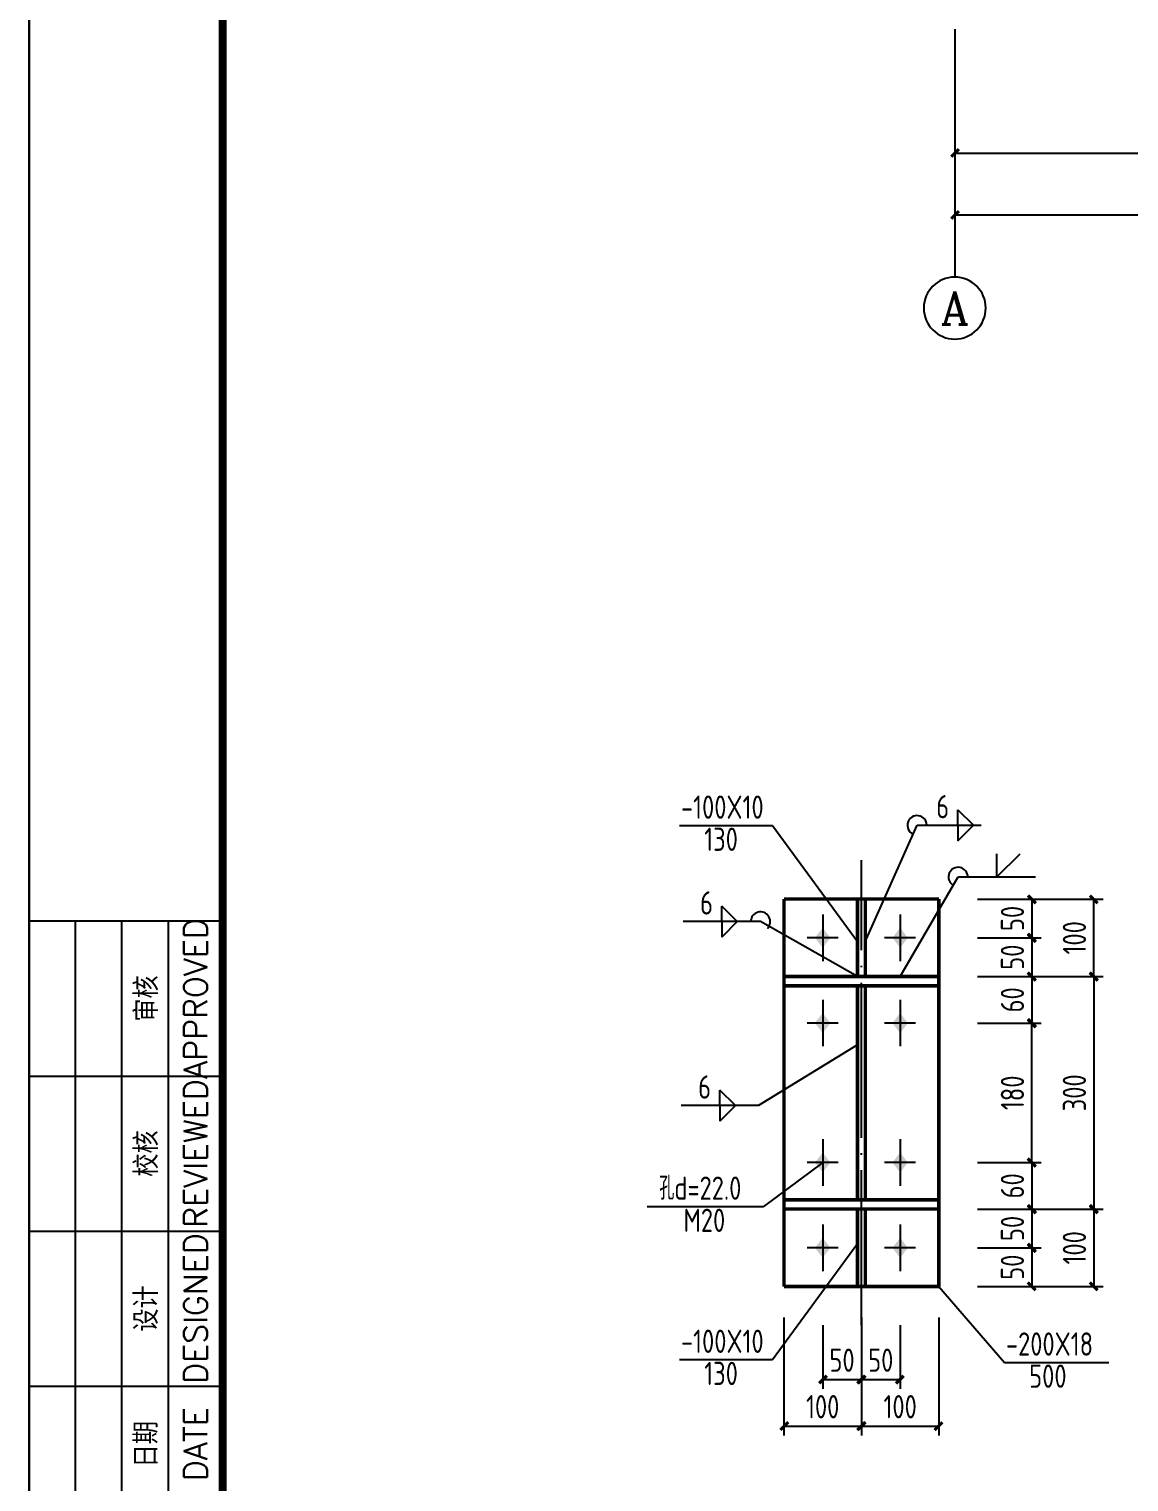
# Model space of a CAD drawing. Header units: millimetres. Extents: x 866561 to 877878, y 40199 to 44891.
# Drawn here: x 877017.4 to 877159.4, y 40325.8 to 40513.2 of the extents above; entities that cross this region are included whole.
import ezdxf
from ezdxf.enums import TextEntityAlignment as Align

# ---------------------------------------------------------------- set-up
doc = ezdxf.new("R2010")
doc.units = ezdxf.units.MM
doc.header["$LTSCALE"] = 1000
doc.header["$MEASUREMENT"] = 0
doc.linetypes.add('DOTE', pattern=[2.42, 2, -0.2, 0.02, -0.2])
for name, color, linetype in [('10', 7, 'Continuous'), ('1000', 2, 'Continuous'), ('AXIS', 3, 'Continuous'), ('AXIS_TEXT', 7, 'Continuous'), ('DIM', 7, 'Continuous'), ('DOTE', 1, 'DOTE'), ('尺寸标注', 7, 'Continuous'), ('焊缝标注', 3, 'Continuous'), ('螺栓孔标注', 253, 'Continuous'), ('钢板标注', 253, 'Continuous')]:
    doc.layers.add(name, color=color, linetype=linetype)
doc.styles.add('_TCH_AXIS', font='COMPLEX', dxfattribs={"bigfont": 'GBCBIG'})
doc.styles.add('COMPLEX', font='COMPLEX')
doc.styles.add('ECEC_TK', font='txt_l.shx', dxfattribs={"bigfont": 'hztxt_l.shx'})
doc.styles.add('GBHZ', font='gbenor.shx', dxfattribs={"width": 0.9, "bigfont": 'gbcbig.shx'})
doc.dimstyles.new('Y10', dxfattribs={"dimscale": 0, "dimtxt": 3, "dimasz": 0.01, "dimexe": 1.2, "dimexo": 1, "dimgap": 1, "dimtad": 1, "dimdec": 0, "dimlfac": 10, "dimzin": 0, "dimdsep": 46, "dimtxsty": 'GBHZ', "dimblk1": 'DX', "dimblk2": 'DX', "dimsah": 1, "dimcen": 0.09, "dimdle": 1, "dimadec": 0, "dimazin": 0, "dimtfac": 1, "dimtdec": 0, "dimtix": 1, "dimtmove": 2, "dimatfit": 3, "dimldrblk": 'DX', "dimfxl": 0, "dimtolj": 1, "dimtzin": 0, "dimarcsym": 0})
doc.dimstyles.new('Y50', dxfattribs={"dimscale": 0, "dimtxt": 3, "dimasz": 0.01, "dimexe": 1.2, "dimexo": 1, "dimgap": 1, "dimtad": 1, "dimdec": 0, "dimlfac": 50, "dimzin": 0, "dimdsep": 46, "dimtxsty": 'GBHZ', "dimblk1": 'DX', "dimblk2": 'DX', "dimsah": 1, "dimcen": 0.09, "dimdle": 1, "dimadec": 0, "dimazin": 0, "dimtfac": 1, "dimtdec": 0, "dimtix": 1, "dimtmove": 2, "dimatfit": 3, "dimldrblk": 'DX', "dimfxl": 0, "dimtolj": 1, "dimtzin": 0, "dimarcsym": 0})

# ---------------------------------------------------------------- blocks, each defined once
blk = doc.blocks.new('DX')
at = {"color": 0, "linetype": 'ByBlock', "const_width": 40}
blk.add_lwpolyline([(-54, -51), (46, 49)], dxfattribs=at)
blk = doc.blocks.new('*D606')
at = {"layer": 'Defpoints', "color": 0, "linetype": 'ByBlock', "transparency": 16777216}
for p in [(877139.16, 40400.97, -3), (877138.86, 40395.97, -3), (877146.86, 40395.97)]:
    blk.add_point(p, dxfattribs=at)
at = {"layer": 'DIM', "color": 0, "linetype": 'ByBlock', "lineweight": -2, "transparency": 16777216}
for p, q in [((877140.16, 40400.97), (877148.06, 40400.97)), ((877146.86, 40400.96), (877146.86, 40395.98)), ((877139.86, 40395.97), (877148.06, 40395.97))]:
    blk.add_line(p, q, dxfattribs=at)
at = {"layer": 'DIM', "color": 0, "linetype": 'ByBlock', "lineweight": -2, "transparency": 16777216, "xscale": 0.01, "yscale": 0.01, "zscale": 0.01}
for p, rotation in [((877146.86, 40400.97), 90), ((877146.86, 40395.97), 270)]:
    blk.add_blockref('DX', p, dxfattribs=dict(at, rotation=rotation))
at = {"layer": 'DIM', "color": 0, "linetype": 'ByBlock', "transparency": 16777216, "insert": (877144.36, 40398.47), "char_height": 3, "attachment_point": 5, "rotation": 90, "style": 'GBHZ'}
blk.add_mtext('\\A1;50', dxfattribs=at)
blk = doc.blocks.new('*D607')
at = {"layer": 'Defpoints', "color": 0, "linetype": 'ByBlock', "transparency": 16777216}
for p in [(877138.86, 40395.97, -3), (877138.86, 40390.97, -3), (877146.86, 40390.97)]:
    blk.add_point(p, dxfattribs=at)
at = {"layer": 'DIM', "color": 0, "linetype": 'ByBlock', "lineweight": -2, "transparency": 16777216}
for p, q in [((877139.86, 40395.97), (877148.06, 40395.97)), ((877146.86, 40395.96), (877146.86, 40390.98)), ((877139.86, 40390.97), (877148.06, 40390.97))]:
    blk.add_line(p, q, dxfattribs=at)
at = {"layer": 'DIM', "color": 0, "linetype": 'ByBlock', "lineweight": -2, "transparency": 16777216, "xscale": 0.01, "yscale": 0.01, "zscale": 0.01}
for p, rotation in [((877146.86, 40395.97), 90), ((877146.86, 40390.97), 270)]:
    blk.add_blockref('DX', p, dxfattribs=dict(at, rotation=rotation))
at = {"layer": 'DIM', "color": 0, "linetype": 'ByBlock', "transparency": 16777216, "insert": (877144.36, 40393.47), "char_height": 3, "attachment_point": 5, "rotation": 90, "style": 'GBHZ'}
blk.add_mtext('\\A1;50', dxfattribs=at)
blk = doc.blocks.new('*D608')
at = {"layer": 'Defpoints', "color": 0, "linetype": 'ByBlock', "transparency": 16777216}
for p in [(877138.86, 40390.97, -3), (877138.86, 40384.97), (877146.86, 40384.97)]:
    blk.add_point(p, dxfattribs=at)
at = {"layer": 'DIM', "color": 0, "linetype": 'ByBlock', "lineweight": -2, "transparency": 16777216}
for p, q in [((877139.86, 40390.97), (877148.06, 40390.97)), ((877146.86, 40390.96), (877146.86, 40384.98)), ((877139.86, 40384.97), (877148.06, 40384.97))]:
    blk.add_line(p, q, dxfattribs=at)
at = {"layer": 'DIM', "color": 0, "linetype": 'ByBlock', "lineweight": -2, "transparency": 16777216, "xscale": 0.01, "yscale": 0.01, "zscale": 0.01}
for p, rotation in [((877146.86, 40390.97), 90), ((877146.86, 40384.97), 270)]:
    blk.add_blockref('DX', p, dxfattribs=dict(at, rotation=rotation))
at = {"layer": 'DIM', "color": 0, "linetype": 'ByBlock', "transparency": 16777216, "insert": (877144.36, 40387.97), "char_height": 3, "attachment_point": 5, "rotation": 90, "style": 'GBHZ'}
blk.add_mtext('\\A1;60', dxfattribs=at)
blk = doc.blocks.new('*D609')
at = {"layer": 'Defpoints', "color": 0, "linetype": 'ByBlock', "transparency": 16777216}
for p in [(877138.86, 40366.97, -3), (877138.86, 40360.97, -3), (877146.86, 40360.97)]:
    blk.add_point(p, dxfattribs=at)
at = {"layer": 'DIM', "color": 0, "linetype": 'ByBlock', "lineweight": -2, "transparency": 16777216}
for p, q in [((877139.86, 40366.97), (877148.06, 40366.97)), ((877146.86, 40366.96), (877146.86, 40360.98)), ((877139.86, 40360.97), (877148.06, 40360.97))]:
    blk.add_line(p, q, dxfattribs=at)
at = {"layer": 'DIM', "color": 0, "linetype": 'ByBlock', "lineweight": -2, "transparency": 16777216, "xscale": 0.01, "yscale": 0.01, "zscale": 0.01}
for p, rotation in [((877146.86, 40366.97), 90), ((877146.86, 40360.97), 270)]:
    blk.add_blockref('DX', p, dxfattribs=dict(at, rotation=rotation))
at = {"layer": 'DIM', "color": 0, "linetype": 'ByBlock', "transparency": 16777216, "insert": (877144.36, 40363.97), "char_height": 3, "attachment_point": 5, "rotation": 90, "style": 'GBHZ'}
blk.add_mtext('\\A1;60', dxfattribs=at)
blk = doc.blocks.new('*D610')
at = {"layer": 'Defpoints', "color": 0, "linetype": 'ByBlock', "transparency": 16777216}
for p in [(877138.86, 40360.97, -3), (877138.86, 40355.97, -3), (877146.86, 40355.97)]:
    blk.add_point(p, dxfattribs=at)
at = {"layer": 'DIM', "color": 0, "linetype": 'ByBlock', "lineweight": -2, "transparency": 16777216}
for p, q in [((877139.86, 40360.97), (877148.06, 40360.97)), ((877146.86, 40360.96), (877146.86, 40355.98)), ((877139.86, 40355.97), (877148.06, 40355.97))]:
    blk.add_line(p, q, dxfattribs=at)
at = {"layer": 'DIM', "color": 0, "linetype": 'ByBlock', "lineweight": -2, "transparency": 16777216, "xscale": 0.01, "yscale": 0.01, "zscale": 0.01}
for p, rotation in [((877146.86, 40360.97), 90), ((877146.86, 40355.97), 270)]:
    blk.add_blockref('DX', p, dxfattribs=dict(at, rotation=rotation))
at = {"layer": 'DIM', "color": 0, "linetype": 'ByBlock', "transparency": 16777216, "insert": (877144.36, 40358.47), "char_height": 3, "attachment_point": 5, "rotation": 90, "style": 'GBHZ'}
blk.add_mtext('\\A1;50', dxfattribs=at)
blk = doc.blocks.new('*D611')
at = {"layer": 'Defpoints', "color": 0, "linetype": 'ByBlock', "transparency": 16777216}
for p in [(877138.86, 40355.97, -3), (877138.86, 40350.97, -3), (877146.86, 40350.97)]:
    blk.add_point(p, dxfattribs=at)
at = {"layer": 'DIM', "color": 0, "linetype": 'ByBlock', "lineweight": -2, "transparency": 16777216}
for p, q in [((877139.86, 40355.97), (877148.06, 40355.97)), ((877146.86, 40355.96), (877146.86, 40350.98)), ((877139.86, 40350.97), (877148.06, 40350.97))]:
    blk.add_line(p, q, dxfattribs=at)
at = {"layer": 'DIM', "color": 0, "linetype": 'ByBlock', "lineweight": -2, "transparency": 16777216, "xscale": 0.01, "yscale": 0.01, "zscale": 0.01}
for p, rotation in [((877146.86, 40355.97), 90), ((877146.86, 40350.97), 270)]:
    blk.add_blockref('DX', p, dxfattribs=dict(at, rotation=rotation))
at = {"layer": 'DIM', "color": 0, "linetype": 'ByBlock', "transparency": 16777216, "insert": (877144.36, 40353.47), "char_height": 3, "attachment_point": 5, "rotation": 90, "style": 'GBHZ'}
blk.add_mtext('\\A1;50', dxfattribs=at)
blk = doc.blocks.new('*D612')
at = {"layer": 'Defpoints', "color": 0, "linetype": 'ByBlock', "transparency": 16777216}
for p in [(877119.86, 40346.97, -3), (877124.86, 40346.97, -3), (877124.86, 40338.97)]:
    blk.add_point(p, dxfattribs=at)
at = {"layer": 'DIM', "color": 0, "linetype": 'ByBlock', "lineweight": -2, "transparency": 16777216}
for p, q in [((877119.86, 40345.97), (877119.86, 40337.77)), ((877124.86, 40345.97), (877124.86, 40337.77)), ((877119.87, 40338.97), (877124.85, 40338.97))]:
    blk.add_line(p, q, dxfattribs=at)
at = {"layer": 'DIM', "color": 0, "linetype": 'ByBlock', "lineweight": -2, "transparency": 16777216, "xscale": 0.01, "yscale": 0.01, "zscale": 0.01, "rotation": 180}
blk.add_blockref('DX', (877119.86, 40338.97), dxfattribs=at)
at = {"layer": 'DIM', "color": 0, "linetype": 'ByBlock', "lineweight": -2, "transparency": 16777216, "xscale": 0.01, "yscale": 0.01, "zscale": 0.01}
blk.add_blockref('DX', (877124.86, 40338.97), dxfattribs=at)
at = {"layer": 'DIM', "color": 0, "linetype": 'ByBlock', "transparency": 16777216, "insert": (877122.36, 40341.47), "char_height": 3, "attachment_point": 5, "style": 'GBHZ'}
blk.add_mtext('\\A1;50', dxfattribs=at)
blk = doc.blocks.new('*D613')
at = {"layer": 'Defpoints', "color": 0, "linetype": 'ByBlock', "transparency": 16777216}
for p in [(877124.86, 40346.97, -3), (877129.86, 40346.97, -3), (877129.86, 40338.97)]:
    blk.add_point(p, dxfattribs=at)
at = {"layer": 'DIM', "color": 0, "linetype": 'ByBlock', "lineweight": -2, "transparency": 16777216}
for p, q in [((877124.86, 40345.97), (877124.86, 40337.77)), ((877129.86, 40345.97), (877129.86, 40337.77)), ((877124.87, 40338.97), (877129.85, 40338.97))]:
    blk.add_line(p, q, dxfattribs=at)
at = {"layer": 'DIM', "color": 0, "linetype": 'ByBlock', "lineweight": -2, "transparency": 16777216, "xscale": 0.01, "yscale": 0.01, "zscale": 0.01, "rotation": 180}
blk.add_blockref('DX', (877124.86, 40338.97), dxfattribs=at)
at = {"layer": 'DIM', "color": 0, "linetype": 'ByBlock', "lineweight": -2, "transparency": 16777216, "xscale": 0.01, "yscale": 0.01, "zscale": 0.01}
blk.add_blockref('DX', (877129.86, 40338.97), dxfattribs=at)
at = {"layer": 'DIM', "color": 0, "linetype": 'ByBlock', "transparency": 16777216, "insert": (877127.36, 40341.47), "char_height": 3, "attachment_point": 5, "style": 'GBHZ'}
blk.add_mtext('\\A1;50', dxfattribs=at)
blk = doc.blocks.new('*D614')
at = {"layer": 'Defpoints', "color": 0, "linetype": 'ByBlock', "transparency": 16777216}
for p in [(877114.86, 40347.97, -3), (877124.86, 40347.97, -3), (877124.86, 40332.97)]:
    blk.add_point(p, dxfattribs=at)
at = {"layer": 'DIM', "color": 0, "linetype": 'ByBlock', "lineweight": -2, "transparency": 16777216}
for p, q in [((877114.86, 40346.97), (877114.86, 40331.77)), ((877124.86, 40346.97), (877124.86, 40331.77)), ((877114.87, 40332.97), (877124.85, 40332.97))]:
    blk.add_line(p, q, dxfattribs=at)
at = {"layer": 'DIM', "color": 0, "linetype": 'ByBlock', "lineweight": -2, "transparency": 16777216, "xscale": 0.01, "yscale": 0.01, "zscale": 0.01, "rotation": 180}
blk.add_blockref('DX', (877114.86, 40332.97), dxfattribs=at)
at = {"layer": 'DIM', "color": 0, "linetype": 'ByBlock', "lineweight": -2, "transparency": 16777216, "xscale": 0.01, "yscale": 0.01, "zscale": 0.01}
blk.add_blockref('DX', (877124.86, 40332.97), dxfattribs=at)
at = {"layer": 'DIM', "color": 0, "linetype": 'ByBlock', "transparency": 16777216, "insert": (877119.86, 40335.47), "char_height": 3, "attachment_point": 5, "style": 'GBHZ'}
blk.add_mtext('\\A1;100', dxfattribs=at)
blk = doc.blocks.new('*D615')
at = {"layer": 'Defpoints', "color": 0, "linetype": 'ByBlock', "transparency": 16777216}
for p in [(877124.86, 40347.97, -3), (877134.86, 40347.97, -3), (877134.86, 40332.97)]:
    blk.add_point(p, dxfattribs=at)
at = {"layer": 'DIM', "color": 0, "linetype": 'ByBlock', "lineweight": -2, "transparency": 16777216}
for p, q in [((877124.86, 40346.97), (877124.86, 40331.77)), ((877134.86, 40346.97), (877134.86, 40331.77)), ((877124.87, 40332.97), (877134.85, 40332.97))]:
    blk.add_line(p, q, dxfattribs=at)
at = {"layer": 'DIM', "color": 0, "linetype": 'ByBlock', "lineweight": -2, "transparency": 16777216, "xscale": 0.01, "yscale": 0.01, "zscale": 0.01, "rotation": 180}
blk.add_blockref('DX', (877124.86, 40332.97), dxfattribs=at)
at = {"layer": 'DIM', "color": 0, "linetype": 'ByBlock', "lineweight": -2, "transparency": 16777216, "xscale": 0.01, "yscale": 0.01, "zscale": 0.01}
blk.add_blockref('DX', (877134.86, 40332.97), dxfattribs=at)
at = {"layer": 'DIM', "color": 0, "linetype": 'ByBlock', "transparency": 16777216, "insert": (877129.86, 40335.47), "char_height": 3, "attachment_point": 5, "style": 'GBHZ'}
blk.add_mtext('\\A1;100', dxfattribs=at)
blk = doc.blocks.new('*D616')
at = {"layer": 'Defpoints', "color": 0, "linetype": 'ByBlock', "transparency": 16777216}
for p in [(877146.86, 40390.97, -3), (877138.86, 40360.97, -3), (877154.86, 40360.97)]:
    blk.add_point(p, dxfattribs=at)
at = {"layer": 'DIM', "color": 0, "linetype": 'ByBlock', "lineweight": -2, "transparency": 16777216}
for p, q in [((877147.86, 40390.97), (877156.06, 40390.97)), ((877154.86, 40390.96), (877154.86, 40360.98)), ((877139.86, 40360.97), (877156.06, 40360.97))]:
    blk.add_line(p, q, dxfattribs=at)
at = {"layer": 'DIM', "color": 0, "linetype": 'ByBlock', "lineweight": -2, "transparency": 16777216, "xscale": 0.01, "yscale": 0.01, "zscale": 0.01}
for p, rotation in [((877154.86, 40390.97), 90), ((877154.86, 40360.97), 270)]:
    blk.add_blockref('DX', p, dxfattribs=dict(at, rotation=rotation))
at = {"layer": 'DIM', "color": 0, "linetype": 'ByBlock', "transparency": 16777216, "insert": (877152.36, 40375.97), "char_height": 3, "attachment_point": 5, "rotation": 90, "style": 'GBHZ'}
blk.add_mtext('\\A1;300', dxfattribs=at)
blk = doc.blocks.new('*D617')
at = {"layer": 'Defpoints', "color": 0, "linetype": 'ByBlock', "transparency": 16777216}
for p in [(877139.86, 40360.97), (877140.86, 40350.97), (877154.86, 40350.97)]:
    blk.add_point(p, dxfattribs=at)
at = {"layer": 'DIM', "color": 0, "linetype": 'ByBlock', "lineweight": -2, "transparency": 16777216}
for p, q in [((877140.86, 40360.97), (877156.06, 40360.97)), ((877154.86, 40360.96), (877154.86, 40350.98)), ((877141.86, 40350.97), (877156.06, 40350.97))]:
    blk.add_line(p, q, dxfattribs=at)
at = {"layer": 'DIM', "color": 0, "linetype": 'ByBlock', "lineweight": -2, "transparency": 16777216, "xscale": 0.01, "yscale": 0.01, "zscale": 0.01}
for p, rotation in [((877154.86, 40360.97), 90), ((877154.86, 40350.97), 270)]:
    blk.add_blockref('DX', p, dxfattribs=dict(at, rotation=rotation))
at = {"layer": 'DIM', "color": 0, "linetype": 'ByBlock', "transparency": 16777216, "insert": (877152.36, 40355.97), "char_height": 3, "attachment_point": 5, "rotation": 90, "style": 'GBHZ'}
blk.add_mtext('\\A1;100', dxfattribs=at)
blk = doc.blocks.new('*D618')
at = {"layer": 'Defpoints', "color": 0, "linetype": 'ByBlock', "transparency": 16777216}
for p in [(877138.86, 40400.97, -3), (877154.86, 40400.97), (877139.86, 40390.97)]:
    blk.add_point(p, dxfattribs=at)
at = {"layer": 'DIM', "color": 0, "linetype": 'ByBlock', "lineweight": -2, "transparency": 16777216}
for p, q in [((877139.86, 40400.97), (877156.06, 40400.97)), ((877154.86, 40390.98), (877154.86, 40400.96)), ((877140.86, 40390.97), (877156.06, 40390.97))]:
    blk.add_line(p, q, dxfattribs=at)
at = {"layer": 'DIM', "color": 0, "linetype": 'ByBlock', "lineweight": -2, "transparency": 16777216, "xscale": 0.01, "yscale": 0.01, "zscale": 0.01}
for p, rotation in [((877154.86, 40400.97), 90), ((877154.86, 40390.97), 270)]:
    blk.add_blockref('DX', p, dxfattribs=dict(at, rotation=rotation))
at = {"layer": 'DIM', "color": 0, "linetype": 'ByBlock', "transparency": 16777216, "insert": (877152.36, 40395.97), "char_height": 3, "attachment_point": 5, "rotation": 90, "style": 'GBHZ'}
blk.add_mtext('\\A1;100', dxfattribs=at)
blk = doc.blocks.new('*D619')
at = {"layer": 'Defpoints', "color": 0, "linetype": 'ByBlock', "transparency": 16777216}
for p in [(877138.86, 40384.97), (877146.86, 40384.97), (877138.86, 40366.97)]:
    blk.add_point(p, dxfattribs=at)
at = {"layer": 'DIM', "color": 0, "linetype": 'ByBlock', "lineweight": -2, "transparency": 16777216}
for p, q in [((877139.86, 40384.97), (877148.06, 40384.97)), ((877146.86, 40366.98), (877146.86, 40384.96)), ((877139.86, 40366.97), (877148.06, 40366.97))]:
    blk.add_line(p, q, dxfattribs=at)
at = {"layer": 'DIM', "color": 0, "linetype": 'ByBlock', "lineweight": -2, "transparency": 16777216, "xscale": 0.01, "yscale": 0.01, "zscale": 0.01}
for p, rotation in [((877146.86, 40384.97), 90), ((877146.86, 40366.97), 270)]:
    blk.add_blockref('DX', p, dxfattribs=dict(at, rotation=rotation))
at = {"layer": 'DIM', "color": 0, "linetype": 'ByBlock', "transparency": 16777216, "insert": (877144.36, 40375.97), "char_height": 3, "attachment_point": 5, "rotation": 90, "style": 'GBHZ'}
blk.add_mtext('\\A1;180', dxfattribs=at)
blk = doc.blocks.new('_AXISO')
blk.add_circle((0, 0), 0.5)
at = {"layer": 'AXIS_TEXT', "style": 'COMPLEX', "width": 1.041667}
blk.add_attdef('A', text='', height=0.56, dxfattribs=at).set_placement((-0.25, -0.28), (0.25, -0.28), align=Align.FIT)
blk = doc.blocks.new('*D806')
at = {"layer": 'Defpoints', "color": 0, "transparency": 16777216}
for p in [(877136.91, 40513.23), (877266.91, 40513.23), (877266.91, 40497.23)]:
    blk.add_point(p, dxfattribs=at)
at = {"layer": 'dim', "color": 0, "lineweight": -2, "transparency": 16777216}
for p, q in [((877136.91, 40512.23), (877136.91, 40496.03)), ((877266.91, 40512.23), (877266.91, 40496.03)), ((877136.92, 40497.23), (877266.9, 40497.23))]:
    blk.add_line(p, q, dxfattribs=at)
at = {"layer": 'dim', "color": 0, "lineweight": -2, "transparency": 16777216, "xscale": 0.01, "yscale": 0.01, "zscale": 0.01, "rotation": 180}
blk.add_blockref('DX', (877136.91, 40497.23), dxfattribs=at)
at = {"layer": 'dim', "color": 0, "lineweight": -2, "transparency": 16777216, "xscale": 0.01, "yscale": 0.01, "zscale": 0.01}
blk.add_blockref('DX', (877266.91, 40497.23), dxfattribs=at)
at = {"layer": 'dim', "color": 0, "transparency": 16777216, "insert": (877201.91, 40499.73), "char_height": 3, "attachment_point": 5, "style": 'GBHZ'}
blk.add_mtext('\\A1;6500', dxfattribs=at)
blk = doc.blocks.new('*D808')
at = {"layer": 'Defpoints', "color": 0, "transparency": 16777216}
for p in [(877136.91, 40513.23), (877536.91, 40513.23), (877136.91, 40489.23)]:
    blk.add_point(p, dxfattribs=at)
at = {"layer": 'dim', "color": 0, "lineweight": -2, "transparency": 16777216}
for p, q in [((877136.91, 40512.23), (877136.91, 40488.03)), ((877536.91, 40512.23), (877536.91, 40488.03)), ((877536.9, 40489.23), (877136.92, 40489.23))]:
    blk.add_line(p, q, dxfattribs=at)
at = {"layer": 'dim', "color": 0, "lineweight": -2, "transparency": 16777216, "xscale": 0.01, "yscale": 0.01, "zscale": 0.01, "rotation": 180}
blk.add_blockref('DX', (877136.91, 40489.23), dxfattribs=at)
at = {"layer": 'dim', "color": 0, "lineweight": -2, "transparency": 16777216, "xscale": 0.01, "yscale": 0.01, "zscale": 0.01}
blk.add_blockref('DX', (877536.91, 40489.23), dxfattribs=at)
at = {"layer": 'dim', "color": 0, "transparency": 16777216, "insert": (877336.91, 40491.73), "char_height": 3, "attachment_point": 5, "style": 'GBHZ'}
blk.add_mtext('\\A1;20000', dxfattribs=at)

msp = doc.modelspace()

# ---------------------------------------------------------------- linework, layer by layer
for p, q in [((877017.389, 40208.139), (877017.389, 40802.139)), ((877017.389, 40802.139), (877017.389, 40208.139)), ((877023.389, 40218.139), (877023.389, 40398.139)), ((877029.389, 40218.139), (877029.389, 40398.139)), ((877035.389, 40218.139), (877035.389, 40398.139)), ((877017.389, 40378.139), (877042.389, 40378.139)), ((877017.389, 40358.139), (877042.389, 40358.139)), ((877017.389, 40338.139), (877042.389, 40338.139))]:
    msp.add_line(p, q)
at = {"color": 0, "const_width": 1}
msp.add_lwpolyline([(877848.389, 40218.139), (877042.389, 40218.139), (877042.389, 40792.139), (877848.389, 40792.139)], close=True, dxfattribs=at)
msp.add_lwpolyline([(877017.389, 40398.139), (877017.389, 40218.139), (877042.389, 40218.139), (877042.389, 40398.139)], close=True)
at = {"layer": '10', "color": 253}
for p, q in [((877119.86, 40398.973, -3), (877119.86, 40392.973, -3)), ((877129.86, 40398.973, -3), (877129.86, 40392.973, -3)), ((877121.86, 40395.973, -3), (877117.86, 40395.973, -3)), ((877131.86, 40395.973, -3), (877127.86, 40395.973, -3)), ((877119.86, 40387.973, -3), (877119.86, 40381.973, -3)), ((877129.86, 40387.973, -3), (877129.86, 40381.973, -3)), ((877121.86, 40384.973, -3), (877117.86, 40384.973, -3)), ((877131.86, 40384.973, -3), (877127.86, 40384.973, -3)), ((877119.86, 40369.972, -3), (877119.86, 40363.972, -3)), ((877129.86, 40369.972, -3), (877129.86, 40363.972, -3)), ((877121.86, 40366.972, -3), (877117.86, 40366.972, -3)), ((877131.86, 40366.972, -3), (877127.86, 40366.972, -3)), ((877119.86, 40358.972, -3), (877119.86, 40352.972, -3)), ((877129.86, 40358.972, -3), (877129.86, 40352.972, -3)), ((877121.86, 40355.972, -3), (877117.86, 40355.972, -3)), ((877131.86, 40355.972, -3), (877127.86, 40355.972, -3))]:
    msp.add_line(p, q, dxfattribs=at)
at = {"layer": '10'}
for points in [[(877119.86, 40397.273, -3), (877118.86, 40395.973, -3), (877120.86, 40395.973, -3), (877119.86, 40394.673, -3)], [(877129.86, 40397.273, -3), (877128.86, 40395.973, -3), (877130.86, 40395.973, -3), (877129.86, 40394.673, -3)], [(877119.86, 40386.273, -3), (877118.86, 40384.973, -3), (877120.86, 40384.973, -3), (877119.86, 40383.673, -3)], [(877129.86, 40386.273, -3), (877128.86, 40384.973, -3), (877130.86, 40384.973, -3), (877129.86, 40383.673, -3)], [(877119.86, 40368.272, -3), (877118.86, 40366.972, -3), (877120.86, 40366.972, -3), (877119.86, 40365.672, -3)], [(877129.86, 40368.272, -3), (877128.86, 40366.972, -3), (877130.86, 40366.972, -3), (877129.86, 40365.672, -3)], [(877119.86, 40357.272, -3), (877118.86, 40355.972, -3), (877120.86, 40355.972, -3), (877119.86, 40354.672, -3)], [(877129.86, 40357.272, -3), (877128.86, 40355.972, -3), (877130.86, 40355.972, -3), (877129.86, 40354.672, -3)]]:
    msp.add_solid(points, dxfattribs=at)
at = {"layer": '1000', "const_width": 0.45, "elevation": -3}
for points in [[(877134.86, 40400.972), (877114.86, 40400.972)], [(877114.86, 40400.972), (877114.86, 40350.972)], [(877124.36, 40400.972), (877124.36, 40390.973)], [(877125.36, 40390.973), (877125.36, 40400.972)], [(877134.86, 40350.972), (877134.86, 40400.972)], [(877124.36, 40350.973), (877124.36, 40360.972)], [(877125.36, 40360.972), (877125.36, 40350.973)], [(877114.86, 40350.972), (877134.86, 40350.972)]]:
    msp.add_lwpolyline(points, dxfattribs=at)
at = {"layer": 'AXIS', "color": 0}
msp.add_line((877136.912, 40513.228), (877136.912, 40481.228), dxfattribs=at)
at = {"layer": 'DOTE', "linetype": 'DOTE', "ltscale": 0.01}
msp.add_line((877124.86, 40345.972, -3), (877124.86, 40405.972, -3), dxfattribs=at)
at = {"layer": '尺寸标注', "color": 3, "const_width": 0.45, "elevation": -3}
for points in [[(877134.86, 40390.973), (877114.86, 40390.973)], [(877114.86, 40389.773), (877134.86, 40389.773)], [(877124.36, 40362.172), (877124.36, 40389.773)], [(877125.36, 40362.172), (877125.36, 40389.773)], [(877134.86, 40362.172), (877114.86, 40362.172)], [(877114.86, 40360.972), (877134.86, 40360.972)]]:
    msp.add_lwpolyline(points, dxfattribs=at)
at = {"layer": '焊缝标注'}
for p, q in [((877137.321, 40412.494, -3), (877139.321, 40410.494, -3)), ((877137.321, 40410.494, -3), (877137.321, 40412.494, -3)), ((877125.36, 40395.473, -3), (877132.054, 40410.494, -3)), ((877132.054, 40410.494, -3), (877140.321, 40410.494, -3)), ((877137.321, 40408.494, -3), (877139.321, 40410.494, -3)), ((877137.321, 40410.494, -3), (877137.321, 40408.494, -3)), ((877142.349, 40403.819, -3), (877142.349, 40406.819, -3)), ((877142.349, 40403.819, -3), (877145.349, 40406.819, -3)), ((877129.86, 40390.973, -3), (877137.349, 40403.819, -3)), ((877137.349, 40403.819, -3), (877147.349, 40403.819, -3)), ((877108.832, 40398.073, -3), (877106.832, 40400.073, -3)), ((877106.832, 40398.073, -3), (877106.832, 40400.073, -3)), ((877111.832, 40398.073, -3), (877101.832, 40398.073, -3)), ((877108.832, 40398.073, -3), (877106.832, 40396.073, -3)), ((877106.832, 40398.073, -3), (877106.832, 40396.073, -3)), ((877124.36, 40390.973, -3), (877111.832, 40398.073, -3)), ((877124.36, 40382.181, -3), (877111.583, 40374.322, -3)), ((877108.583, 40374.322, -3), (877106.583, 40376.322, -3)), ((877106.583, 40374.322, -3), (877106.583, 40376.322, -3)), ((877111.583, 40374.322, -3), (877101.583, 40374.322, -3)), ((877108.583, 40374.322, -3), (877106.583, 40372.322, -3)), ((877106.583, 40374.322, -3), (877106.583, 40372.322, -3))]:
    msp.add_line(p, q, dxfattribs=at)
for centre, start, end in [((877132.054, 40410.494, -3), 0, 245.25041), ((877137.349, 40403.819, -3), 0, 235.48873), ((877111.832, 40398.073, -3), 314.93155, 180.00001)]:
    msp.add_arc(centre, 1.25, start, end, dxfattribs=at)
at = {"layer": '螺栓孔标注'}
for p, q in [((877119.86, 40366.972, -3), (877112.184, 40361.27, -3)), ((877112.184, 40361.27, -3), (877097.184, 40361.27, -3))]:
    msp.add_line(p, q, dxfattribs=at)
at = {"layer": '螺栓孔标注', "const_width": 0.1, "elevation": -3}
msp.add_lwpolyline([(877119.91, 40366.972, 1), (877119.81, 40366.972, 1), (877119.91, 40366.972, 1)], format="xyb", close=True, dxfattribs=at)
at = {"layer": '钢板标注'}
for p, q in [((877113.366, 40410.434, -3), (877101.366, 40410.434, -3)), ((877124.36, 40395.473, -3), (877113.366, 40410.434, -3)), ((877124.36, 40356.472, -3), (877113.366, 40341.512, -3)), ((877134.86, 40350.972, -3), (877143.322, 40341.157, -3)), ((877113.366, 40341.512, -3), (877101.366, 40341.512, -3)), ((877143.322, 40341.157, -3), (877156.818, 40341.157, -3))]:
    msp.add_line(p, q, dxfattribs=at)
at = {"layer": '钢板标注', "const_width": 0.1, "elevation": -3}
for points in [[(877124.41, 40395.473, 1), (877124.31, 40395.473, 1), (877124.41, 40395.473, 1)], [(877124.41, 40356.472, -1), (877124.31, 40356.472, -1), (877124.41, 40356.472, -1)], [(877134.91, 40350.972, 1), (877134.81, 40350.972, 1), (877134.91, 40350.972, 1)]]:
    msp.add_lwpolyline(points, format="xyb", close=True, dxfattribs=at)

# ---------------------------------------------------------------- block references
at = {"layer": 'AXIS', "color": 0}
ref = msp.add_blockref('_AXISO', (877136.912, 40477.228), dxfattribs=dict(at, xscale=-8, yscale=8, zscale=8))
ref.add_attrib('A', 'A', dxfattribs={"layer": 'AXIS_TEXT', "color": 0, "height": 4.252, "style": '_TCH_AXIS'}).set_placement((877135.089, 40475.102), (877138.734, 40475.102), align=Align.FIT)

# ---------------------------------------------------------------- texts
at = {"style": 'ECEC_TK'}
for s, p in [('APPROVED', (877038.889, 40388.139)), ('审核', (877032.389, 40388.139)), ('REVIEWED', (877038.889, 40368.139)), ('校核', (877032.389, 40368.139)), ('DESIGNED', (877038.889, 40348.139)), ('设计', (877032.389, 40348.139)), ('日期', (877032.389, 40330.639)), ('DATE', (877038.889, 40330.639))]:
    msp.add_text(s, height=3, rotation=90, dxfattribs=at).set_placement(p, align=Align.MIDDLE)
at = {"layer": '焊缝标注', "style": 'GBHZ', "width": 0.9}
for p in [(877134.521, 40411.395, -3), (877104.032, 40398.973, -3), (877103.783, 40375.222, -3)]:
    msp.add_text('6', height=3, dxfattribs=at).set_placement(p)
at = {"layer": '螺栓孔标注', "style": 'GBHZ', "width": 0.9}
for s, p in [('孔d=22.0', (877098.762, 40362.17, -3)), ('M20', (877101.884, 40358.02, -3))]:
    msp.add_text(s, height=3, dxfattribs=at).set_placement(p)
at = {"layer": '钢板标注', "style": 'GBHZ', "width": 0.9}
for s, p in [('-100X10', (877101.566, 40411.334, -3)), ('130', (877104.566, 40407.184, -3)), ('-100X10', (877101.566, 40342.412, -3)), ('-200X18', (877143.522, 40342.057, -3)), ('130', (877104.566, 40338.262, -3)), ('500', (877146.522, 40337.907, -3))]:
    msp.add_text(s, height=3, dxfattribs=at).set_placement(p)

# ---------------------------------------------------------------- dimensions: what is measured, and where the dimension line sits
at = {"layer": 'dim'}
for base, p1, p2, picture, middle in [((877266.912, 40497.228), (877136.912, 40513.228), (877266.912, 40513.228), '*D806', (877201.912, 40499.728)), ((877136.912, 40489.228), (877536.912, 40513.228), (877136.912, 40513.228), '*D808', (877336.912, 40491.728))]:
    dim = msp.add_linear_dim(base=base, p1=p1, p2=p2, dimstyle='Y50', override={"dimscale": 1}, dxfattribs=at)
    dim.commit()
    dim.dimension.update_dxf_attribs({"geometry": picture, "text_midpoint": middle})
at = {"layer": 'DIM', "color": 2, "linetype": 'ByBlock'}
for base, p1, p2, angle, picture, middle in [((877154.86, 40400.973), (877139.86, 40390.973), (877138.86, 40400.973, -3), 270, '*D618', (877152.36, 40395.973)), ((877146.86, 40395.973), (877139.165, 40400.972, -3), (877138.86, 40395.973, -3), 90, '*D606', (877144.36, 40398.473)), ((877146.86, 40390.973), (877138.86, 40395.973, -3), (877138.86, 40390.973, -3), 90, '*D607', (877144.36, 40393.473)), ((877146.86, 40384.973), (877138.86, 40390.973, -3), (877138.86, 40384.973), 90, '*D608', (877144.36, 40387.973)), ((877154.86, 40360.972), (877146.86, 40390.973, -3), (877138.86, 40360.972, -3), 90, '*D616', (877152.36, 40375.973)), ((877146.86, 40384.973), (877138.86, 40366.972), (877138.86, 40384.973), 270, '*D619', (877144.36, 40375.972)), ((877146.86, 40360.972), (877138.86, 40366.972, -3), (877138.86, 40360.972, -3), 90, '*D609', (877144.36, 40363.972)), ((877146.86, 40355.972), (877138.86, 40360.972, -3), (877138.86, 40355.972, -3), 90, '*D610', (877144.36, 40358.472)), ((877154.86, 40350.972), (877139.86, 40360.972), (877140.86, 40350.972), 90, '*D617', (877152.36, 40355.972)), ((877146.86, 40350.972), (877138.86, 40355.972, -3), (877138.86, 40350.972, -3), 90, '*D611', (877144.36, 40353.472))]:
    dim = msp.add_linear_dim(base=base, p1=p1, p2=p2, angle=angle, dimstyle='Y10', override={"dimscale": 1}, dxfattribs=at)
    dim.commit()
    dim.dimension.update_dxf_attribs({"geometry": picture, "text_midpoint": middle})
for base, p1, p2, picture, middle in [((877124.86, 40332.972), (877114.86, 40347.972, -3), (877124.86, 40347.972, -3), '*D614', (877119.86, 40335.472)), ((877124.86, 40338.972), (877119.86, 40346.972, -3), (877124.86, 40346.972, -3), '*D612', (877122.36, 40341.472)), ((877134.86, 40332.972), (877124.86, 40347.972, -3), (877134.86, 40347.972, -3), '*D615', (877129.86, 40335.472)), ((877129.86, 40338.972), (877124.86, 40346.972, -3), (877129.86, 40346.972, -3), '*D613', (877127.36, 40341.472))]:
    dim = msp.add_linear_dim(base=base, p1=p1, p2=p2, dimstyle='Y10', override={"dimscale": 1}, dxfattribs=at)
    dim.commit()
    dim.dimension.update_dxf_attribs({"geometry": picture, "text_midpoint": middle})

doc.saveas('drawing.dxf')
